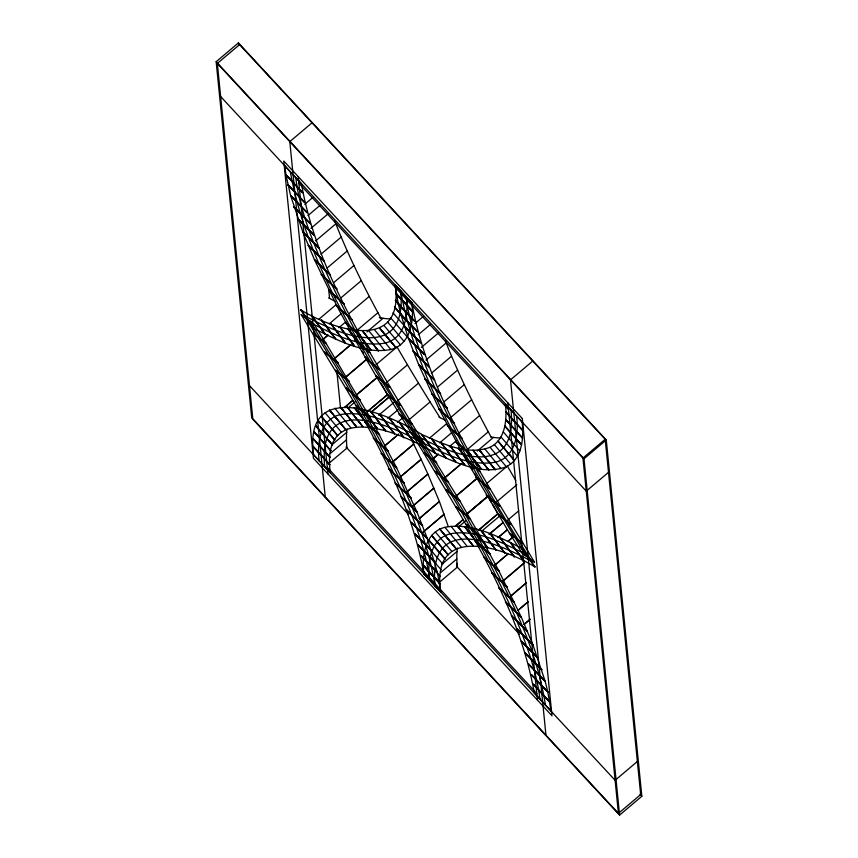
<?xml version="1.0" encoding="UTF-8"?>
<svg xmlns="http://www.w3.org/2000/svg" width="858" height="858" viewBox="0 0 858 858"><rect width="100%" height="100%" fill="white"/><g stroke="black" fill="none" stroke-linecap="round" stroke-linejoin="round"><path stroke-width="1.29" d="M313.588 454.826C303.303 378.228 386.55 412.505 421.739 434.416C442.653 443.618 466.988 455.866 490.047 447.275C505.791 439.478 507.046 419.305 505.437 403.936L522.168 422.115M313.578 454.697L330.309 472.876C320.345 398.305 401.651 432.314 435.671 453.485C457.271 462.988 482.421 475.654 506.252 466.763C522.522 458.719 523.82 437.87 522.157 421.986M395.098 284.963L411.808 302.863C414.178 320.27 410.885 344.562 390.722 349.538C363.685 354.483 337.784 340.24 314.307 328.732L300.729 309.845C335.253 331.177 404.987 352.155 395.088 284.813L411.808 303.003M440.647 591.848L423.938 573.948C421.568 556.542 424.86 532.25 445.023 527.284C472.061 522.329 497.962 536.572 521.439 548.08L535.006 566.966C500.493 545.634 430.759 524.656 440.658 591.999L423.938 573.809M459.33 523.08L463.106 519.53L454.965 526.404M216.162 61.712L238.417 42.9L606.263 439.961L641.838 796.288L619.583 815.1L251.737 418.039L216.162 61.712L584.008 458.773L619.583 815.1M217.331 63.428L239.586 44.616L605.201 439.264L640.669 794.572L618.414 813.384L252.799 418.736L217.331 63.428L582.947 458.075L618.414 813.384M312.044 122.823L289.789 141.634L325.246 496.943M304.644 204.376L312.741 197.544M307.958 215.572L320.098 205.319M310.939 228.335L328.142 213.792M315.626 240.916L335.853 223.809M320.989 254.172L341.216 237.065M327.027 268.071L347.254 250.976M333.719 282.614L353.946 265.508M341.066 297.758L361.304 280.663M319.069 319.09L336.261 304.558M329.247 323.809L341.387 313.545M349.067 313.502L369.294 296.396M322.908 339.425L327.895 335.038M322.973 339.532L328.024 335.253M338.835 327.713L345.913 321.729M357.689 329.804L377.928 312.709M334.566 358.322L350.75 344.637M334.684 358.526L350.815 344.744M366.902 331.96L383.086 318.275M530.491 560.671A768.704 135.961 49.8 0 0 435.092 585.982C422.93 510.413 381.574 443.575 344.766 377.831L366.956 358.912L365.583 356.617M344.819 377.928L367.074 359.116M415.004 323.498L423.091 316.656M375.783 364.886L397.029 346.932A768.704 135.961 49.8 0 0 440.047 417.739M418.307 334.695L430.448 324.431M356.284 394.948L377.52 376.984M356.392 395.141L377.638 377.177M344.605 407.282L352.745 400.407L344.927 407.389M349.088 406.992L355.223 401.844M421.299 347.447L438.492 332.915M386.229 382.765L407.475 364.8M425.976 360.038L446.214 342.932M367.256 411.658L387.494 394.551M367.31 411.754L387.548 394.648L380.92 382.968M332.518 444.315L346.675 432.346M389.435 396.728L371.224 412.119L389.521 396.75M330.298 453.496L346.482 439.811M378.646 415.272L393.865 402.456M397.254 401.104L418.5 383.151M431.338 373.284L451.576 356.188M328.775 463.438L346.986 448.048A768.704 135.961 49.8 0 1 347.04 428.903M387.719 418.393L397.93 409.877M437.376 387.194L457.604 370.088M397.404 422.329L402.574 418.103M408.848 419.894L430.094 401.941M384.373 446.128L398.53 434.159M383.397 447.072L398.573 434.245M444.069 401.726L464.307 384.631M392.449 462.044L413.653 443.994M392.492 462.13L413.738 444.165L411.937 440.626M450.407 417.739L471.653 399.774M429.418 438.213L446.621 423.67M532.754 361.057L510.489 379.869L545.956 735.177M439.607 442.921L451.748 432.668M398.831 478.131L421.085 459.32M398.873 478.217L421.128 459.395L413.695 444.09M458.408 433.472L479.654 415.519M432.185 459.287L438.256 454.161M432.314 459.502L438.32 454.268M449.195 446.825L456.274 440.84M405.609 492.824L427.863 474.013L421.128 459.395M405.673 492.985L427.895 474.099L439.425 501.555L448.219 526.372M467.031 449.774L488.277 431.821M444.98 477.541L461.1 463.76M445.045 477.649L461.229 463.964M477.252 451.072L493.436 437.398M412.719 506.038L433.966 488.084L412.784 506.188M419.154 518.586L439.393 501.48L419.219 518.725M455.051 496.846L477.316 478.035M455.169 497.039L477.37 478.131M421.9 533.097L444.133 514.21M421.921 533.161L444.176 514.35M486.132 484.009L507.378 466.044A768.704 135.961 49.8 0 0 515.819 480.534M465.626 514.918L487.88 496.106M487.934 496.203L465.68 515.014C498.487 575.128 534.845 636.411 545.441 705.104M487.988 496.299L465.733 515.111L419.98 439.972A768.704 135.961 49.8 0 1 295.871 177.724M455.276 526.501L459.362 523.048M459.448 526.115L465.572 520.967M496.578 501.876L516.816 484.781M478.678 530.019L497.844 513.674L492.589 504.407M478.732 530.105L497.951 513.856M441.859 564.285L457.024 551.458M481.574 531.241L499.871 515.873M440.647 572.608L456.831 558.933M507.614 520.227L518.736 510.821M582.947 458.075L605.201 439.264M584.008 458.773L606.263 439.961M440.143 581.703L457.335 567.117M498.069 537.505L507.228 529.826M498.176 537.548L507.282 529.847M507.754 541.452L512.87 537.194L507.872 541.495M494.68 565.165L507.829 554.043L494.766 565.336M608.504 472.35L586.25 491.162L220.635 96.514M501.748 581.928L524.002 563.116M501.833 582.099L524.045 563.202L522.297 559.748M509.223 597.329L526.383 582.711M509.266 597.415L526.458 582.872M518.018 610.317L528.099 601.683M518.05 610.392L528.163 601.844M524.12 624.377L530.158 619.165M524.152 624.452L530.223 619.315M637.365 761.486L615.111 780.297L249.496 385.65M309.781 322.436C333.011 333.816 358.633 347.908 385.381 343.018C405.33 338.095 408.58 314.06 406.231 296.847A768.704 135.961 49.8 0 0 530.33 559.084M525.965 554.375C502.734 542.996 477.112 528.903 450.364 533.794C430.416 538.717 427.166 562.751 429.515 579.965A768.704 135.961 49.8 0 0 305.416 317.728M423.938 573.948C406.692 478.657 350.064 396.267 301.212 314.596L313.835 323.981L326.233 343.618L370.098 417.599L396.535 467.578L417.063 512.119L427.327 538.534L437.473 572.844L440.658 591.999M411.808 302.863C429.054 398.155 485.682 480.544 534.534 562.215L521.911 552.831L509.513 533.193L465.647 459.212L439.21 409.234L418.683 364.693L408.419 338.277L400.943 314.671L398.273 303.968L395.088 284.813M301.212 314.596L314.028 324.303M326.426 343.929L313.213 333.601L326.04 343.307M399.356 414.393L412.183 424.099L459.706 500.697L480.459 536.722L498.723 570.602L521.246 617.031L532.893 644.787L545.152 681.252L547.822 691.966L551.018 711.11M411.357 433.397L424.388 443.414M284.727 165.701L285.971 174.893L290.594 195.56L302.853 232.025L314.5 259.781L337.022 306.209L355.287 340.09L376.04 376.115L423.562 452.713L436.39 462.419M509.706 533.504L522.533 543.211L509.32 532.882M521.718 552.509L534.534 562.215M313.213 333.601L326.233 343.618M399.152 414.071L412.183 424.099C367.782 348.337 316.784 271.718 301.448 183.741L284.749 165.841M550.997 710.971L534.298 693.071C518.961 605.094 467.964 528.474 423.562 452.713L436.593 462.741M509.513 533.193L522.533 543.211M387.494 395.173L400.718 405.512L387.13 394.562M338.266 363.127L324.678 352.188L337.891 362.516M398.959 413.76L412.183 424.099M423.562 452.713L436.786 463.052M497.854 514.296L511.068 524.624L497.479 513.685M448.616 482.25L435.027 471.299L448.241 481.638M387.312 394.862L400.718 405.512M324.678 352.188L338.084 362.827M497.661 513.985L511.068 524.624M435.027 471.299L448.434 481.949M376.222 376.415L389.811 387.366L375.868 375.825M349.528 381.874L335.585 370.324L349.174 381.274M486.572 495.538L500.16 506.488L486.218 494.937M459.877 500.986L445.935 489.446L459.523 500.396M376.04 376.115L389.811 387.366M335.585 370.324L349.356 381.574M486.389 495.238L500.16 506.488M445.935 489.446L459.706 500.697M365.529 358.14L379.472 369.691L365.197 357.561M475.89 477.262L489.832 488.813L475.546 476.683M360.188 400.128L345.913 387.998L359.856 399.549M470.549 519.251L456.274 507.121L470.216 518.672M365.358 357.85L379.472 369.691M475.718 476.973L489.832 488.813M345.913 387.998L360.028 399.839M456.274 507.121L470.388 518.961M355.448 340.379L369.734 352.509L355.137 339.811M465.808 459.502L480.083 471.621L465.486 458.933M370.259 417.878L355.662 405.191L369.937 417.31M480.609 537.001L466.012 524.302L480.298 536.432M355.287 340.09L369.734 352.509M465.647 459.212L480.083 471.621M355.662 405.191L370.098 417.599M466.012 524.302L480.459 536.722M345.989 323.144L360.585 335.843L345.699 322.597M456.349 442.267L470.935 454.954L456.048 441.72M379.697 435.092L364.811 421.857L379.397 434.545M490.047 554.214L475.16 540.969L489.757 553.667M345.838 322.865L360.585 335.843M456.188 441.988L470.935 454.954M364.811 421.857L379.558 434.824M475.16 540.969L489.907 553.946M337.162 306.478L352.059 319.712L336.894 305.941M447.522 425.589L462.408 438.835L447.243 425.064M388.502 451.748L373.337 437.977L388.224 451.222M498.852 570.87L483.687 557.099L498.584 570.334M337.022 306.209L352.059 319.712M447.372 425.321L462.408 438.835M373.337 437.977L388.374 451.49M483.687 557.099L498.723 570.602M328.989 290.379L344.144 304.15L328.732 289.875M439.339 409.502L454.504 423.262L439.082 408.987M396.664 467.825L381.242 453.55L396.407 467.31M507.014 586.947L491.602 572.661L506.756 586.432M328.85 290.122L344.144 304.15M439.21 409.234L454.504 423.262M381.242 453.55L396.535 467.578M491.602 572.661L506.896 586.69M321.46 274.892L336.883 289.167L321.224 274.399M431.81 394.004L447.233 408.29L431.585 393.522M404.161 483.29L388.513 468.522L403.925 482.807M514.51 602.413L498.863 587.644L514.285 601.919M321.342 274.635L336.883 289.167M431.692 393.758L447.233 408.29M388.513 468.522L404.054 483.054M498.863 587.644L514.403 602.177M314.607 260.017L330.255 274.796L314.393 259.556M424.957 379.139L440.604 393.908L424.753 378.668M410.993 498.144L395.141 482.904L410.789 497.672M521.353 617.256L505.491 602.016L521.138 616.795M314.5 259.781L330.255 274.796M424.849 378.904L440.604 393.908M395.141 482.904L410.896 497.908M505.491 602.016L521.246 617.031M308.43 245.796L324.292 261.036L308.236 245.356M418.779 364.918L434.641 380.158L418.597 364.468M417.149 512.344L401.104 496.653L416.967 511.894M527.509 631.456L511.454 615.776L527.316 631.016M308.333 245.57L324.292 261.036M418.683 364.693L434.641 380.158M401.104 496.653L417.063 512.119M511.454 615.776L527.413 631.241M302.938 232.239L318.983 247.93L302.767 231.821M413.288 351.362L429.332 367.052L413.127 350.933M422.619 525.879L406.413 509.759L422.458 525.45M532.979 644.991L516.763 628.882L532.807 644.572M302.853 232.025L318.983 247.93M413.202 351.147L429.332 367.052M406.413 509.759L422.544 525.664M516.763 628.882L532.893 644.787M298.134 219.369L314.35 235.478L297.994 218.962M408.494 338.492L424.699 354.601L408.344 338.084M427.391 538.727L411.036 522.211L427.252 538.32M537.751 657.85L521.396 641.334L537.601 657.442M298.058 219.165L314.35 235.478M408.419 338.277L424.699 354.601M411.036 522.211L427.327 538.534M521.396 641.334L537.687 657.646M294.037 207.196L310.392 223.713L293.919 206.821M404.397 326.319L420.752 342.835L404.268 325.933M431.467 550.879L414.993 533.976L431.349 550.493M541.827 670.001L525.353 653.099L541.709 669.615M293.972 207.003L310.392 223.713M404.332 326.115L420.752 342.835M414.993 533.976L431.413 550.697M525.353 653.099L541.773 669.808M290.647 195.742L307.121 212.645L290.551 195.388M400.997 314.865L417.481 331.756L400.901 314.5M434.845 562.312L418.264 545.055L434.749 561.947M545.195 681.424L528.625 664.167L545.098 681.07M290.594 195.56L307.121 212.645M400.943 314.671L417.481 331.756M418.264 545.055L434.802 562.14M528.625 664.167L545.152 681.252M287.966 185.028L304.536 202.284L287.891 184.684M398.316 304.14L414.897 321.396L398.241 303.807M437.505 573.005L420.849 555.416L437.43 572.672M547.854 692.127L531.209 674.527L547.779 691.784M287.923 184.845L304.536 202.284M398.273 303.968L414.897 321.396M420.849 555.416L437.473 572.844M531.209 674.527L547.822 691.966M286.004 175.053L302.649 192.642L285.95 174.742M396.353 294.176L412.998 311.765L396.299 293.865M439.446 582.947L422.747 565.047L439.393 582.636M549.796 702.069L533.097 684.169L549.742 701.758M285.971 174.893L302.649 192.642M396.321 294.015L412.998 311.765M422.747 565.047L439.425 582.796M533.097 684.169L549.774 701.919M298.916 183.28L508.472 409.491M346.021 447.007L408.687 514.65M456.831 566.612L519.498 634.255M640.014 794.326L641.838 796.288M327.263 467.32L536.829 693.532M522.672 430.523L505.941 412.076L522.672 430.266M412.323 311.4L395.581 292.964L412.312 311.143M423.434 565.669L440.154 583.848L423.423 565.411M313.073 446.546L329.804 464.736L313.073 446.289M505.941 412.076L522.672 430.405M395.581 292.964L412.323 311.282M423.423 565.529L440.154 583.848M313.073 446.407L329.804 464.736M522.458 438.138L505.748 419.465L522.479 437.912M412.108 319.026L395.388 300.343L412.13 318.79M423.616 558.022L440.358 576.469M313.267 438.899L329.998 457.346L313.288 438.674M505.748 419.465L522.479 438.03M395.388 300.343L412.119 318.919M313.267 438.781L329.998 457.346M521.535 444.959L504.858 426.083L521.567 444.755M411.175 325.847L394.498 306.96L411.218 325.632M441.237 569.851L424.571 550.965M314.178 432.057L330.888 450.729L314.21 431.853M504.858 426.083L521.557 444.862M394.498 306.96L411.207 325.75M314.189 431.949L330.888 450.729M503.271 431.906L519.884 450.976M392.921 312.795L409.588 331.681M442.825 564.017L426.212 544.959M315.798 426.018L332.475 444.905L315.862 425.836M315.83 425.922L332.475 444.905M500.997 436.947L517.513 456.177M390.637 317.835L407.25 336.894M428.496 539.918L445.109 558.976L428.582 539.757M318.136 420.795L334.749 439.864L318.232 420.635M428.528 539.832L445.109 558.976M318.179 420.71L334.749 439.864M514.435 460.542L498.026 441.194L514.553 460.414M387.677 322.082L404.086 341.43M431.553 535.51L448.069 554.74L431.66 535.381M321.192 416.398L337.72 435.617L321.3 416.269M498.026 441.194L514.5 460.489M431.595 535.446L448.069 554.74M321.246 416.323L337.72 435.617M494.38 444.637L510.66 464.092M384.019 325.514L400.439 344.873M435.306 531.939L451.726 551.297M341.366 432.175L325.085 412.719M490.047 447.275L506.327 466.72M395.817 347.683L379.686 328.153L395.967 347.608M439.779 529.204L456.059 548.659L439.929 529.129M329.418 410.092L345.699 429.536L329.579 410.017M379.686 328.153L395.892 347.651M439.843 529.161L456.059 548.659M329.493 410.049L345.699 429.536M485.038 449.099L500.986 468.672M374.689 329.976L390.808 349.506M444.937 527.305L461.057 546.836M350.707 427.713L334.759 408.14M495.109 469.701L479.365 450.107L495.313 469.68M369.015 330.984L384.759 350.579M466.731 545.827L450.986 526.233M340.433 407.132L356.381 426.705L340.637 407.11M479.365 450.107L495.216 469.691M340.529 407.121L356.381 426.705M488.556 469.884L473.026 450.3L488.77 469.894M378.196 350.772L362.677 331.177L378.421 350.772M457.325 526.04L473.069 545.634L457.55 526.04M346.964 406.917L362.709 426.512L347.19 406.928M473.026 450.3L488.674 469.894M362.677 331.177L378.314 350.783M457.432 526.029L473.069 545.634M347.072 406.917L362.709 426.512M481.327 469.229L466.044 449.678L481.574 469.262M370.967 350.118L355.695 330.566L371.214 350.15M464.532 526.662L480.051 546.246L464.768 526.694M354.172 407.55L369.701 427.134L354.418 407.582M466.044 449.678L481.456 469.251M355.695 330.566L371.096 350.139M464.65 526.673L480.051 546.246M354.29 407.561L369.701 427.134M473.434 467.739L458.419 448.241L473.702 467.792M363.084 348.616L348.069 329.129L363.352 348.68M472.393 528.131L487.676 547.683L472.661 528.196M362.044 409.019L377.327 428.571L362.312 409.073M458.419 448.241L473.573 467.771M348.069 329.129L363.224 348.659M472.522 528.153L487.676 547.683M362.173 409.041L377.327 428.571M464.897 465.401L450.171 445.999L465.186 465.486M354.547 346.278L339.811 326.877L354.826 346.375M480.92 530.437L495.935 549.935L481.199 530.534M370.559 411.325L385.574 430.813L370.849 411.411M450.171 445.999L465.047 465.454M339.811 326.877L354.686 346.332M481.059 530.48L495.935 549.935M370.699 411.357L385.574 430.813M455.716 462.226L441.291 442.942L456.016 462.344M345.366 343.114L330.941 323.82L345.667 343.221M490.079 533.59L504.804 552.992L490.379 533.708M379.719 414.468L394.455 433.869L380.03 414.586M441.291 442.942L455.877 462.29M490.229 533.633L504.804 552.992M330.941 323.82L345.517 343.179M379.869 414.521L394.455 433.869M445.913 458.226L431.81 439.082L446.235 458.365M499.86 537.569L514.285 556.853L500.193 537.709M335.553 339.103L321.46 319.959L335.886 339.242M389.511 418.447L403.936 437.73L389.832 418.586M431.81 439.082L446.074 458.301M500.021 537.634L514.285 556.853M321.46 319.959L335.725 339.178M389.671 418.511L403.936 437.73M510.263 542.363L524.356 561.507L510.607 542.535M435.489 453.389L421.739 434.416L435.832 453.56M399.914 423.251L414.006 442.396L400.257 423.423M325.139 334.277L311.39 315.304L325.482 334.448M510.435 542.449L524.356 561.507M421.739 434.416L435.671 453.485M400.075 423.326L414.006 442.396M311.39 315.304L325.311 334.363M521.267 547.994L535.006 566.966M424.839 447.94L410.907 428.871M300.729 309.845L314.478 328.818M526.126 555.963C476.297 472.608 418.178 388.084 400.654 290.83A768.704 135.961 49.8 0 1 305.255 316.141M309.62 320.849L344.766 377.831M471.106 467.717L472.49 470.002M474.549 473.444L475.933 475.74M362.13 350.89L363.513 353.185M489.961 499.774L491.269 502.091M497.897 513.77L499.184 516.108M387.548 394.648L388.824 396.986M456.821 563.266L457.346 567.17A768.704 135.961 49.8 0 1 457.389 548.015M290.304 171.707C307.829 268.972 365.948 353.496 415.765 436.84A768.704 135.961 49.8 0 1 539.875 699.088M507.818 402.874L537.483 700.149M328.646 289.146L329.579 298.477M336.894 371.761L340.476 407.732M298.252 176.662L327.928 473.938M238.417 42.9L238.685 45.56M516.58 415.969C518.929 433.183 515.679 457.207 495.731 462.13C468.983 467.031 443.361 452.938 420.13 441.548A768.704 135.961 49.8 0 0 324.732 466.859M319.165 460.843C316.816 443.629 320.066 419.605 340.015 414.682C366.763 409.781 392.385 423.873 415.615 435.263A768.704 135.961 49.8 0 0 511.014 409.952M390.143 318.908A768.704 135.961 49.8 0 1 379.311 317.653M335.113 301.276A768.704 135.961 49.8 0 1 328.614 297.919M380.941 318.264A768.704 135.961 49.8 0 1 334.513 220.313M500.504 438.02A768.704 135.961 49.8 0 1 490.937 437.001M445.474 420.399A768.704 135.961 49.8 0 1 438.974 417.042M491.291 437.376A768.704 135.961 49.8 0 1 445.313 340.594M503.206 522.425L489.006 534.384L503.26 522.447M522.308 418.511L283.762 161.025L313.438 458.301L551.984 715.786L522.308 418.511"/></g></svg>
